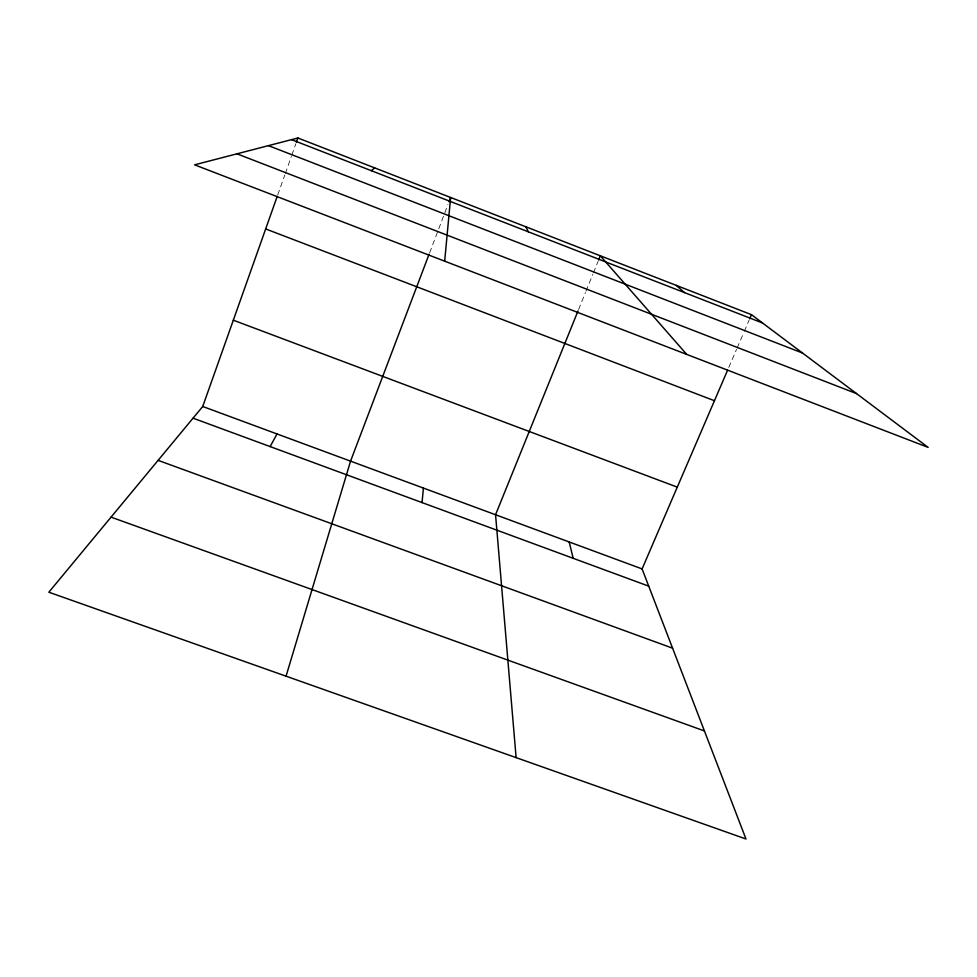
<?xml version="1.0" encoding="UTF-8"?>
<svg xmlns="http://www.w3.org/2000/svg" width="977" height="977" viewBox="0 0 977 977"><rect width="100%" height="100%" fill="white"/><g stroke="black" fill="none" stroke-linecap="round" stroke-linejoin="round"><path stroke-width="0.73" stroke-dasharray="4.88 3.66" d="M277.761 194.826L284.808 174.932M285.321 173.515L291.366 156.467M291.867 155.038L295.897 143.668M429.648 252.75L447.942 204.572M578.579 309.526L585.443 292.563M586.017 291.146L592.88 274.183M593.454 272.766L598.034 261.457M728.781 367.425L736.548 349.375M737.134 347.995L743.705 332.73M744.303 331.337L749.078 320.236"/><path stroke-width="1.47" d="M422.052 502.593L423.407 488.073M444.669 261.164L450.629 197.488L449.017 201.738M286.053 676.182L350.56 461.144L429.111 254.167M727.584 370.198L642.097 568.919L745.988 839.011L48.85 592.209L202.727 406.493L277.26 196.255M296.397 142.251L297.912 137.989L751.472 314.679L928.15 447.405L194.594 164.832L297.912 137.989M578.005 310.942L495.559 514.745L516.112 757.627M598.596 260.041L600.318 255.803L686.733 354.419M749.677 318.844L751.472 314.679M270.153 446.587L277.004 433.947M371.321 170.694L374.655 167.885M111.048 517.138L704.417 730.943M158.103 460.35L672.591 648.178M193.055 418.168L648.74 586.163M202.727 406.493L642.097 568.919M233.32 320.2L677.281 487.144M265.671 228.936L714.456 400.729M268.467 145.646L802.508 353.027M236.959 153.829L856.499 393.584M291.561 139.638L762.524 322.984M676.279 285.394L684.523 292.624M525.846 226.786L528.374 231.83M569.188 541.966L573.181 558.319"/></g></svg>
